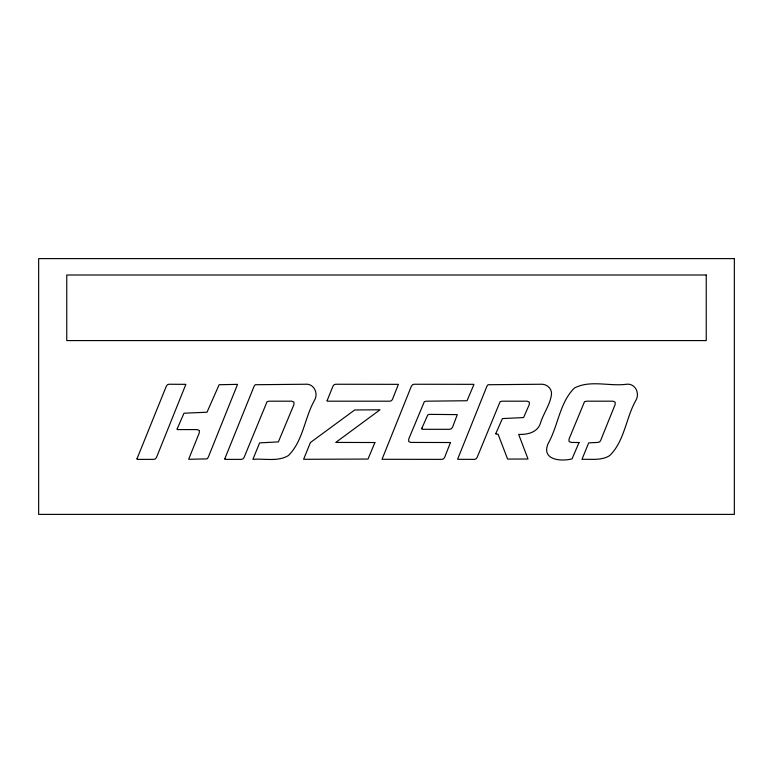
<?xml version="1.0" encoding="UTF-8"?>
<svg xmlns="http://www.w3.org/2000/svg" width="773" height="773" viewBox="0 0 773 773"><rect width="100%" height="100%" fill="white"/><g stroke="black" fill="none" stroke-linecap="round" stroke-linejoin="round"><path stroke-width="1.16" d="M177.123 429.025L177.365 429.585L197.076 429.585L199.405 430.484L199.241 432.986L188.651 459.288L207.058 458.882L208.227 457.345L237.543 384.365L219.136 384.722L207.009 412.222L183.984 413.207L177.123 429.025M327.124 400.627L327.366 401.187L389.93 401.187L391.467 400.743L392.491 399.312L398.395 384.336L335.627 384.249L334.091 384.722L332.931 386.258L327.124 400.627M374.905 442.523L368.016 459.065L303.605 459.288L310.437 442.514L354.701 409.961L380.016 409.787L335.772 442.427L374.905 442.523M450.475 442.523L444.639 457.355L443.489 458.891L441.953 459.375L382.026 459.288L411.352 386.258L412.511 384.722L414.048 384.249L473.975 384.336L467.047 400.743L426.213 401.187L424.309 401.718L408.714 439.083L408.714 441.528L410.869 442.427L450.475 442.523M495.773 433.624L496.015 434.184L498.073 434.184L507.61 459.075L528.007 459.007L518.664 434.397C527.292 434.755 537.428 432.58 540.424 423.285C543.4 413.275 550.473 404.347 551.535 393.795C551.709 388.017 546.25 383.766 540.704 384.249L488.072 384.722L486.913 386.258L457.587 459.288L474.467 459.375L476.004 458.891L477.163 457.355L500.083 401.718L501.986 401.187L527.147 401.187L529.302 402.095L529.302 404.521L523.582 417.565L502.421 418.57L495.773 433.624M579.025 442.523L572.03 458.891C560.783 461.761 540.849 459.925 548.231 443.364C558.174 425.884 559.613 402.491 574.445 388.017C590.195 379.707 609.559 386.597 626.439 384.249C635.155 383.128 640.102 393.196 635.928 400.25C625.966 417.72 624.584 441.19 609.665 455.597C601.51 460.834 591.123 458.92 581.972 459.375L588.678 442.881L597.751 442.427L599.655 441.895L600.698 440.33L615.144 404.521L615.144 402.095L612.989 401.187L586.407 401.187L584.504 401.718L569.015 439.093L569.015 441.528L571.17 442.427L579.025 442.523M137.014 458.747L137.179 459.375L153.846 459.375L155.373 458.891L156.532 457.355L185.868 384.336L168.978 384.249L167.441 384.722L166.292 386.258L137.014 458.747M224.817 458.747L224.982 459.375L241.427 459.375L242.964 458.891L244.123 457.355L267.043 401.718L268.946 401.187L291.808 401.187L293.962 402.095L293.962 404.53L278.367 441.895L259.612 442.881L252.906 459.375C264.482 458.312 277.778 461.964 288.31 455.606C303.151 441.132 304.581 417.729 314.524 400.25C318.669 393.244 313.828 383.166 305.142 384.249L255.245 384.722L254.095 386.258L224.817 458.747M421.932 428.097L421.826 429.054L422.464 429.305L449.577 429.305L451.326 428.764L452.611 427.054L457.287 414.618L429.527 414.367L427.778 414.908L421.932 428.097M734.35 258.607L38.65 258.607L38.65 514.393L734.35 514.393L734.35 258.607M706.242 275.004L66.758 275.004L66.758 340.584L706.242 340.584L706.242 275.004"/></g></svg>
